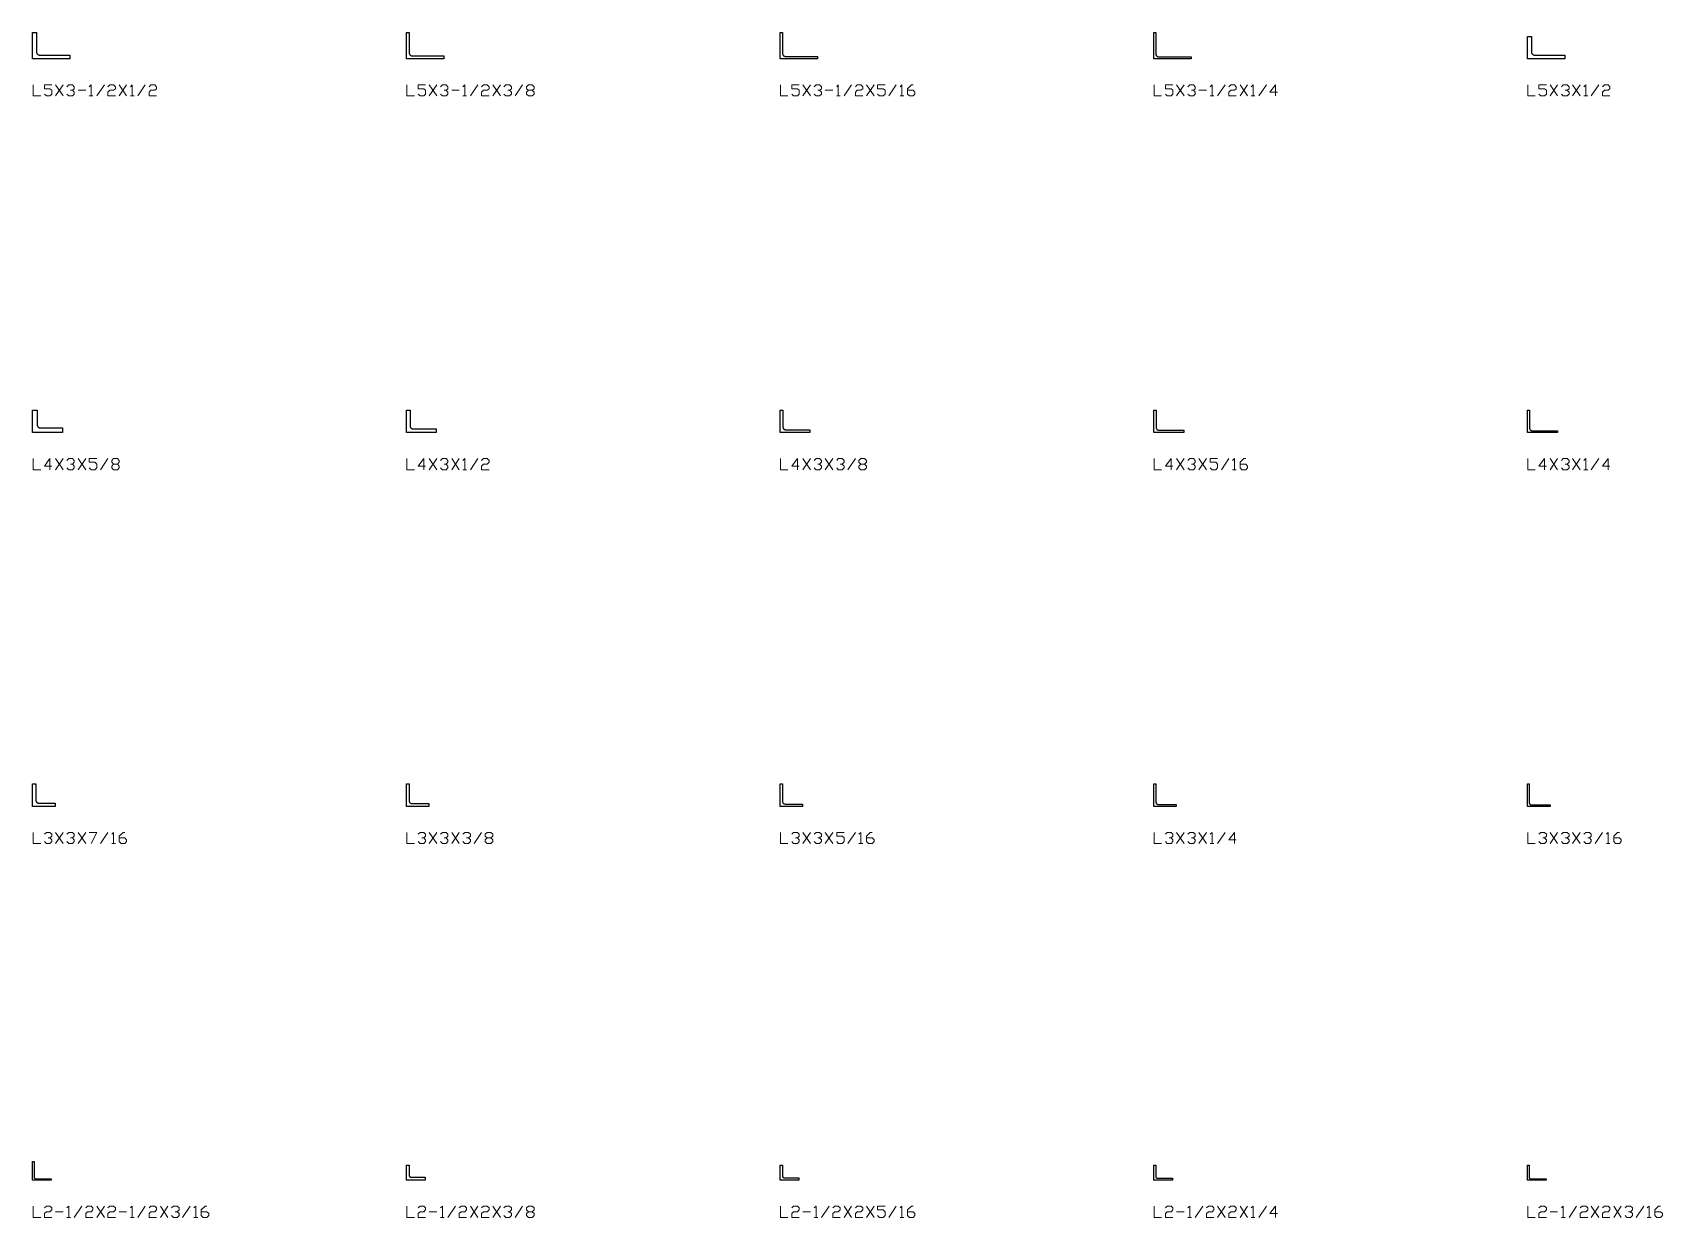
# Model space of a CAD drawing. Header units: inches. Extents: x 0 to 966, y -305 to 12.
# Drawn here: x 250 to 468, y -305 to -146.5 of the extents above; entities that cross this region are included whole.
import ezdxf

# ---------------------------------------------------------------- set-up
doc = ezdxf.new("R2010")
doc.units = ezdxf.units.IN
doc.header["$MEASUREMENT"] = 0
doc.layers.add('AISC_STEEL', color=7, linetype='Continuous')

msp = doc.modelspace()

# ---------------------------------------------------------------- linework, layer by layer
at = {"color": 3, "lineweight": 0}
for p, q in [((253.08, -153.49), (254.1, -154.98)), ((253.08, -154.98), (254.1, -153.49)), ((256.09, -154.22), (257.1, -154.22)), ((258.59, -154.98), (259.6, -153.49)), ((261.59, -153.49), (262.57, -154.98)), ((261.59, -154.98), (262.57, -153.49)), ((264.09, -154.98), (265.07, -153.49)), ((303.06, -153.49), (304.08, -154.98)), ((303.06, -154.98), (304.08, -153.49)), ((306.07, -154.22), (307.08, -154.22)), ((308.57, -154.98), (309.58, -153.49)), ((311.57, -153.49), (312.59, -154.98)), ((311.57, -154.98), (312.59, -153.49)), ((314.58, -154.98), (315.56, -153.49)), ((353.05, -153.49), (354.06, -154.98)), ((353.05, -154.98), (354.06, -153.49)), ((356.05, -154.22), (357.06, -154.22)), ((358.55, -154.98), (359.56, -153.49)), ((361.56, -153.49), (362.57, -154.98)), ((361.56, -154.98), (362.57, -153.49)), ((364.56, -154.98), (365.54, -153.49)), ((403.03, -153.49), (404.04, -154.98)), ((403.03, -154.98), (404.04, -153.49)), ((406.03, -154.22), (407.04, -154.22)), ((408.53, -154.98), (409.54, -153.49)), ((411.54, -153.49), (412.55, -154.98)), ((411.54, -154.98), (412.55, -153.49)), ((414.04, -154.98), (415.05, -153.49)), ((453.04, -153.49), (454.02, -154.98)), ((453.04, -154.98), (454.02, -153.49)), ((456.01, -153.49), (457.03, -154.98)), ((456.01, -154.98), (457.03, -153.49)), ((458.51, -154.98), (459.52, -153.49)), ((257.58, -154.98), (258.08, -154.98)), ((263.08, -154.98), (263.59, -154.98)), ((307.56, -154.98), (308.06, -154.98)), ((357.57, -154.98), (358.04, -154.98)), ((366.05, -154.98), (366.55, -154.98)), ((407.55, -154.98), (408.03, -154.98)), ((413.02, -154.98), (413.53, -154.98)), ((457.53, -154.98), (458.04, -154.98)), ((253.08, -203.47), (254.1, -204.99)), ((253.08, -204.99), (254.1, -203.47)), ((256.09, -203.47), (257.1, -204.99)), ((256.09, -204.99), (257.1, -203.47)), ((259.09, -204.99), (260.07, -203.47)), ((303.06, -203.47), (304.08, -204.99)), ((303.06, -204.99), (304.08, -203.47)), ((306.07, -203.47), (307.08, -204.99)), ((306.07, -204.99), (307.08, -203.47)), ((308.57, -204.99), (309.58, -203.47)), ((353.05, -203.47), (354.06, -204.99)), ((353.05, -204.99), (354.06, -203.47)), ((356.05, -203.47), (357.06, -204.99)), ((356.05, -204.99), (357.06, -203.47)), ((359.06, -204.99), (360.07, -203.47)), ((403.03, -203.47), (404.04, -204.99)), ((403.03, -204.99), (404.04, -203.47)), ((406.03, -203.47), (407.04, -204.99)), ((406.03, -204.99), (407.04, -203.47)), ((409.04, -204.99), (410.05, -203.47)), ((453.04, -203.47), (454.02, -204.99)), ((453.04, -204.99), (454.02, -203.47)), ((456.01, -203.47), (457.03, -204.99)), ((456.01, -204.99), (457.03, -203.47)), ((458.51, -204.99), (459.52, -203.47)), ((307.56, -204.99), (308.06, -204.99)), ((410.52, -204.99), (411.03, -204.99)), ((457.53, -204.99), (458.04, -204.99)), ((253.08, -253.49), (254.1, -254.97)), ((253.08, -254.97), (254.1, -253.49)), ((256.09, -253.49), (257.1, -254.97)), ((256.09, -254.97), (257.1, -253.49)), ((259.09, -254.97), (260.07, -253.49)), ((260.58, -254.97), (261.09, -254.97)), ((303.06, -253.49), (304.08, -254.97)), ((303.06, -254.97), (304.08, -253.49)), ((306.07, -253.49), (307.08, -254.97)), ((306.07, -254.97), (307.08, -253.49)), ((309.07, -254.97), (310.06, -253.49)), ((353.05, -253.49), (354.06, -254.97)), ((353.05, -254.97), (354.06, -253.49)), ((356.05, -253.49), (357.06, -254.97)), ((356.05, -254.97), (357.06, -253.49)), ((359.06, -254.97), (360.07, -253.49)), ((360.54, -254.97), (361.05, -254.97)), ((403.03, -253.49), (404.04, -254.97)), ((403.03, -254.97), (404.04, -253.49)), ((406.03, -253.49), (407.04, -254.97)), ((406.03, -254.97), (407.04, -253.49)), ((407.55, -254.97), (408.03, -254.97)), ((408.53, -254.97), (409.54, -253.49)), ((453.04, -253.49), (454.02, -254.97)), ((453.04, -254.97), (454.02, -253.49)), ((456.01, -253.49), (457.03, -254.97)), ((456.01, -254.97), (457.03, -253.49)), ((459.02, -254.97), (460.03, -253.49)), ((460.54, -254.97), (461.01, -254.97)), ((253.08, -304.23), (254.1, -304.23)), ((254.6, -304.98), (255.08, -304.98)), ((255.58, -304.98), (256.59, -303.47)), ((258.59, -303.47), (259.6, -304.98)), ((258.59, -304.98), (259.6, -303.47)), ((261.59, -304.23), (262.57, -304.23)), ((263.08, -304.98), (263.59, -304.98)), ((264.09, -304.98), (265.07, -303.47)), ((267.1, -303.47), (268.08, -304.98)), ((267.1, -304.98), (268.08, -303.47)), ((270.07, -304.98), (271.08, -303.47)), ((271.59, -304.98), (272.1, -304.98)), ((303.06, -304.23), (304.08, -304.23)), ((304.58, -304.98), (305.06, -304.98)), ((305.56, -304.98), (306.58, -303.47)), ((308.57, -303.47), (309.58, -304.98)), ((308.57, -304.98), (309.58, -303.47)), ((311.57, -303.47), (312.59, -304.98)), ((311.57, -304.98), (312.59, -303.47)), ((314.58, -304.98), (315.56, -303.47)), ((353.05, -304.23), (354.06, -304.23)), ((354.56, -304.98), (355.07, -304.98)), ((355.54, -304.98), (356.56, -303.47)), ((358.55, -303.47), (359.56, -304.98)), ((358.55, -304.98), (359.56, -303.47)), ((361.56, -303.47), (362.57, -304.98)), ((361.56, -304.98), (362.57, -303.47)), ((364.56, -304.98), (365.54, -303.47)), ((366.05, -304.98), (366.55, -304.98)), ((403.03, -304.23), (404.04, -304.23)), ((404.55, -304.98), (405.05, -304.98)), ((405.53, -304.98), (406.54, -303.47)), ((408.53, -303.47), (409.54, -304.98)), ((408.53, -304.98), (409.54, -303.47)), ((411.54, -303.47), (412.55, -304.98)), ((411.54, -304.98), (412.55, -303.47)), ((413.02, -304.98), (413.53, -304.98)), ((414.04, -304.98), (415.05, -303.47)), ((453.04, -304.23), (454.02, -304.23)), ((454.53, -304.98), (455.03, -304.98)), ((455.54, -304.98), (456.52, -303.47)), ((458.51, -303.47), (459.52, -304.98)), ((458.51, -304.98), (459.52, -303.47)), ((461.52, -303.47), (462.53, -304.98)), ((461.52, -304.98), (462.53, -303.47)), ((464.52, -304.98), (465.54, -303.47)), ((466.01, -304.98), (466.52, -304.98))]:
    msp.add_line(p, q, dxfattribs=at)
for points in [[(250.08, -153.49), (250.08, -154.98), (251.09, -154.98)], [(251.6, -154.72), (251.85, -154.98), (252.32, -154.98), (252.58, -154.72), (252.58, -154.22), (252.32, -154), (251.6, -154), (251.6, -153.49), (252.58, -153.49)], [(254.6, -153.74), (254.85, -153.49), (255.33, -153.49), (255.58, -153.74), (255.58, -154), (255.33, -154.22), (255.08, -154.22)], [(255.33, -154.22), (255.58, -154.47), (255.58, -154.72), (255.33, -154.98), (254.85, -154.98), (254.6, -154.72)], [(257.58, -153.74), (257.83, -153.49), (257.83, -154.98)], [(260.07, -153.74), (260.33, -153.49), (260.83, -153.49), (261.09, -153.74), (261.09, -154), (260.83, -154.22), (260.33, -154.22), (260.07, -154.47), (260.07, -154.98), (261.09, -154.98)], [(263.08, -153.74), (263.33, -153.49), (263.33, -154.98)], [(265.58, -153.74), (265.83, -153.49), (266.34, -153.49), (266.59, -153.74), (266.59, -154), (266.34, -154.22), (265.83, -154.22), (265.58, -154.47), (265.58, -154.98), (266.59, -154.98)], [(300.06, -153.49), (300.06, -154.98), (301.07, -154.98)], [(301.58, -154.72), (301.83, -154.98), (302.34, -154.98), (302.56, -154.72), (302.56, -154.22), (302.34, -154), (301.58, -154), (301.58, -153.49), (302.56, -153.49)], [(304.58, -153.74), (304.84, -153.49), (305.31, -153.49), (305.56, -153.74), (305.56, -154), (305.31, -154.22), (305.06, -154.22)], [(305.31, -154.22), (305.56, -154.47), (305.56, -154.72), (305.31, -154.98), (304.84, -154.98), (304.58, -154.72)], [(307.56, -153.74), (307.81, -153.49), (307.81, -154.98)], [(310.06, -153.74), (310.31, -153.49), (310.81, -153.49), (311.07, -153.74), (311.07, -154), (310.81, -154.22), (310.31, -154.22), (310.06, -154.47), (310.06, -154.98), (311.07, -154.98)], [(313.06, -153.74), (313.31, -153.49), (313.82, -153.49), (314.07, -153.74), (314.07, -154), (313.82, -154.22), (313.57, -154.22)], [(313.82, -154.22), (314.07, -154.47), (314.07, -154.72), (313.82, -154.98), (313.31, -154.98), (313.06, -154.72)], [(316.83, -154.22), (317.08, -154.47), (317.08, -154.72), (316.83, -154.98), (316.32, -154.98), (316.07, -154.72), (316.07, -154.47), (316.32, -154.22), (316.83, -154.22), (317.08, -154), (317.08, -153.74), (316.83, -153.49), (316.32, -153.49), (316.07, -153.74), (316.07, -154), (316.32, -154.22)], [(350.07, -153.49), (350.07, -154.98), (351.05, -154.98)], [(351.56, -154.72), (351.81, -154.98), (352.32, -154.98), (352.57, -154.72), (352.57, -154.22), (352.32, -154), (351.56, -154), (351.56, -153.49), (352.57, -153.49)], [(354.56, -153.74), (354.82, -153.49), (355.29, -153.49), (355.54, -153.74), (355.54, -154), (355.29, -154.22), (355.07, -154.22)], [(355.29, -154.22), (355.54, -154.47), (355.54, -154.72), (355.29, -154.98), (354.82, -154.98), (354.56, -154.72)], [(357.57, -153.74), (357.79, -153.49), (357.79, -154.98)], [(360.07, -153.74), (360.29, -153.49), (360.8, -153.49), (361.05, -153.74), (361.05, -154), (360.8, -154.22), (360.29, -154.22), (360.07, -154.47), (360.07, -154.98), (361.05, -154.98)], [(363.04, -154.72), (363.3, -154.98), (363.8, -154.98), (364.05, -154.72), (364.05, -154.22), (363.8, -154), (363.04, -154), (363.04, -153.49), (364.05, -153.49)], [(366.05, -153.74), (366.3, -153.49), (366.3, -154.98)], [(367.06, -154.22), (367.79, -154.22), (368.04, -154.47), (368.04, -154.72), (367.79, -154.98), (367.31, -154.98), (367.06, -154.72), (367.06, -154), (367.57, -153.49), (367.79, -153.49)], [(400.05, -153.49), (400.05, -154.98), (401.03, -154.98)], [(401.54, -154.72), (401.79, -154.98), (402.3, -154.98), (402.55, -154.72), (402.55, -154.22), (402.3, -154), (401.54, -154), (401.54, -153.49), (402.55, -153.49)], [(404.55, -153.74), (404.8, -153.49), (405.3, -153.49), (405.53, -153.74), (405.53, -154), (405.3, -154.22), (405.05, -154.22)], [(405.3, -154.22), (405.53, -154.47), (405.53, -154.72), (405.3, -154.98), (404.8, -154.98), (404.55, -154.72)], [(407.55, -153.74), (407.8, -153.49), (407.8, -154.98)], [(410.05, -153.74), (410.3, -153.49), (410.78, -153.49), (411.03, -153.74), (411.03, -154), (410.78, -154.22), (410.3, -154.22), (410.05, -154.47), (410.05, -154.98), (411.03, -154.98)], [(413.02, -153.74), (413.28, -153.49), (413.28, -154.98)], [(416.53, -154.47), (415.52, -154.47), (416.28, -153.49), (416.28, -154.98)], [(450.03, -153.49), (450.03, -154.98), (451.02, -154.98)], [(451.52, -154.72), (451.77, -154.98), (452.28, -154.98), (452.53, -154.72), (452.53, -154.22), (452.28, -154), (451.52, -154), (451.52, -153.49), (452.53, -153.49)], [(454.53, -153.74), (454.78, -153.49), (455.29, -153.49), (455.54, -153.74), (455.54, -154), (455.29, -154.22), (455.03, -154.22)], [(455.29, -154.22), (455.54, -154.47), (455.54, -154.72), (455.29, -154.98), (454.78, -154.98), (454.53, -154.72)], [(457.53, -153.74), (457.78, -153.49), (457.78, -154.98)], [(460.03, -153.74), (460.28, -153.49), (460.76, -153.49), (461.01, -153.74), (461.01, -154), (460.76, -154.22), (460.28, -154.22), (460.03, -154.47), (460.03, -154.98), (461.01, -154.98)], [(250.08, -203.47), (250.08, -204.99), (251.09, -204.99)], [(252.58, -204.48), (251.6, -204.48), (252.32, -203.47), (252.32, -204.99)], [(254.6, -203.73), (254.85, -203.47), (255.33, -203.47), (255.58, -203.73), (255.58, -203.98), (255.33, -204.23), (255.08, -204.23)], [(255.33, -204.23), (255.58, -204.48), (255.58, -204.74), (255.33, -204.99), (254.85, -204.99), (254.6, -204.74)], [(257.58, -204.74), (257.83, -204.99), (258.33, -204.99), (258.59, -204.74), (258.59, -204.23), (258.33, -203.98), (257.58, -203.98), (257.58, -203.47), (258.59, -203.47)], [(261.34, -204.23), (261.59, -204.48), (261.59, -204.74), (261.34, -204.99), (260.83, -204.99), (260.58, -204.74), (260.58, -204.48), (260.83, -204.23), (261.34, -204.23), (261.59, -203.98), (261.59, -203.73), (261.34, -203.47), (260.83, -203.47), (260.58, -203.73), (260.58, -203.98), (260.83, -204.23)], [(300.06, -203.47), (300.06, -204.99), (301.07, -204.99)], [(302.56, -204.48), (301.58, -204.48), (302.34, -203.47), (302.34, -204.99)], [(304.58, -203.73), (304.84, -203.47), (305.31, -203.47), (305.56, -203.73), (305.56, -203.98), (305.31, -204.23), (305.06, -204.23)], [(305.31, -204.23), (305.56, -204.48), (305.56, -204.74), (305.31, -204.99), (304.84, -204.99), (304.58, -204.74)], [(307.56, -203.73), (307.81, -203.47), (307.81, -204.99)], [(310.06, -203.73), (310.31, -203.47), (310.81, -203.47), (311.07, -203.73), (311.07, -203.98), (310.81, -204.23), (310.31, -204.23), (310.06, -204.48), (310.06, -204.99), (311.07, -204.99)], [(350.07, -203.47), (350.07, -204.99), (351.05, -204.99)], [(352.57, -204.48), (351.56, -204.48), (352.32, -203.47), (352.32, -204.99)], [(354.56, -203.73), (354.82, -203.47), (355.29, -203.47), (355.54, -203.73), (355.54, -203.98), (355.29, -204.23), (355.07, -204.23)], [(355.29, -204.23), (355.54, -204.48), (355.54, -204.74), (355.29, -204.99), (354.82, -204.99), (354.56, -204.74)], [(357.57, -203.73), (357.79, -203.47), (358.3, -203.47), (358.55, -203.73), (358.55, -203.98), (358.3, -204.23), (358.04, -204.23)], [(358.3, -204.23), (358.55, -204.48), (358.55, -204.74), (358.3, -204.99), (357.79, -204.99), (357.57, -204.74)], [(361.3, -204.23), (361.56, -204.48), (361.56, -204.74), (361.3, -204.99), (360.8, -204.99), (360.54, -204.74), (360.54, -204.48), (360.8, -204.23), (361.3, -204.23), (361.56, -203.98), (361.56, -203.73), (361.3, -203.47), (360.8, -203.47), (360.54, -203.73), (360.54, -203.98), (360.8, -204.23)], [(400.05, -203.47), (400.05, -204.99), (401.03, -204.99)], [(402.55, -204.48), (401.54, -204.48), (402.3, -203.47), (402.3, -204.99)], [(404.55, -203.73), (404.8, -203.47), (405.3, -203.47), (405.53, -203.73), (405.53, -203.98), (405.3, -204.23), (405.05, -204.23)], [(405.3, -204.23), (405.53, -204.48), (405.53, -204.74), (405.3, -204.99), (404.8, -204.99), (404.55, -204.74)], [(407.55, -204.74), (407.8, -204.99), (408.28, -204.99), (408.53, -204.74), (408.53, -204.23), (408.28, -203.98), (407.55, -203.98), (407.55, -203.47), (408.53, -203.47)], [(410.52, -203.73), (410.78, -203.47), (410.78, -204.99)], [(411.54, -204.23), (412.3, -204.23), (412.55, -204.48), (412.55, -204.74), (412.3, -204.99), (411.79, -204.99), (411.54, -204.74), (411.54, -203.98), (412.04, -203.47), (412.3, -203.47)], [(450.03, -203.47), (450.03, -204.99), (451.02, -204.99)], [(452.53, -204.48), (451.52, -204.48), (452.28, -203.47), (452.28, -204.99)], [(454.53, -203.73), (454.78, -203.47), (455.29, -203.47), (455.54, -203.73), (455.54, -203.98), (455.29, -204.23), (455.03, -204.23)], [(455.29, -204.23), (455.54, -204.48), (455.54, -204.74), (455.29, -204.99), (454.78, -204.99), (454.53, -204.74)], [(457.53, -203.73), (457.78, -203.47), (457.78, -204.99)], [(461.01, -204.48), (460.03, -204.48), (460.76, -203.47), (460.76, -204.99)], [(250.08, -253.49), (250.08, -254.97), (251.09, -254.97)], [(251.6, -253.74), (251.85, -253.49), (252.32, -253.49), (252.58, -253.74), (252.58, -253.99), (252.32, -254.21), (252.1, -254.21)], [(252.32, -254.21), (252.58, -254.47), (252.58, -254.72), (252.32, -254.97), (251.85, -254.97), (251.6, -254.72)], [(254.6, -253.74), (254.85, -253.49), (255.33, -253.49), (255.58, -253.74), (255.58, -253.99), (255.33, -254.21), (255.08, -254.21)], [(255.33, -254.21), (255.58, -254.47), (255.58, -254.72), (255.33, -254.97), (254.85, -254.97), (254.6, -254.72)], [(257.58, -253.49), (258.59, -253.49), (257.83, -254.97)], [(260.58, -253.74), (260.83, -253.49), (260.83, -254.97)], [(261.59, -254.21), (262.35, -254.21), (262.57, -254.47), (262.57, -254.72), (262.35, -254.97), (261.85, -254.97), (261.59, -254.72), (261.59, -253.99), (262.1, -253.49), (262.35, -253.49)], [(300.06, -253.49), (300.06, -254.97), (301.07, -254.97)], [(301.58, -253.74), (301.83, -253.49), (302.34, -253.49), (302.56, -253.74), (302.56, -253.99), (302.34, -254.21), (302.08, -254.21)], [(302.34, -254.21), (302.56, -254.47), (302.56, -254.72), (302.34, -254.97), (301.83, -254.97), (301.58, -254.72)], [(304.58, -253.74), (304.84, -253.49), (305.31, -253.49), (305.56, -253.74), (305.56, -253.99), (305.31, -254.21), (305.06, -254.21)], [(305.31, -254.21), (305.56, -254.47), (305.56, -254.72), (305.31, -254.97), (304.84, -254.97), (304.58, -254.72)], [(307.56, -253.74), (307.81, -253.49), (308.32, -253.49), (308.57, -253.74), (308.57, -253.99), (308.32, -254.21), (308.06, -254.21)], [(308.32, -254.21), (308.57, -254.47), (308.57, -254.72), (308.32, -254.97), (307.81, -254.97), (307.56, -254.72)], [(311.32, -254.21), (311.57, -254.47), (311.57, -254.72), (311.32, -254.97), (310.81, -254.97), (310.56, -254.72), (310.56, -254.47), (310.81, -254.21), (311.32, -254.21), (311.57, -253.99), (311.57, -253.74), (311.32, -253.49), (310.81, -253.49), (310.56, -253.74), (310.56, -253.99), (310.81, -254.21)], [(350.07, -253.49), (350.07, -254.97), (351.05, -254.97)], [(351.56, -253.74), (351.81, -253.49), (352.32, -253.49), (352.57, -253.74), (352.57, -253.99), (352.32, -254.21), (352.07, -254.21)], [(352.32, -254.21), (352.57, -254.47), (352.57, -254.72), (352.32, -254.97), (351.81, -254.97), (351.56, -254.72)], [(354.56, -253.74), (354.82, -253.49), (355.29, -253.49), (355.54, -253.74), (355.54, -253.99), (355.29, -254.21), (355.07, -254.21)], [(355.29, -254.21), (355.54, -254.47), (355.54, -254.72), (355.29, -254.97), (354.82, -254.97), (354.56, -254.72)], [(357.57, -254.72), (357.79, -254.97), (358.3, -254.97), (358.55, -254.72), (358.55, -254.21), (358.3, -253.99), (357.57, -253.99), (357.57, -253.49), (358.55, -253.49)], [(360.54, -253.74), (360.8, -253.49), (360.8, -254.97)], [(361.56, -254.21), (362.31, -254.21), (362.57, -254.47), (362.57, -254.72), (362.31, -254.97), (361.81, -254.97), (361.56, -254.72), (361.56, -253.99), (362.06, -253.49), (362.31, -253.49)], [(400.05, -253.49), (400.05, -254.97), (401.03, -254.97)], [(401.54, -253.74), (401.79, -253.49), (402.3, -253.49), (402.55, -253.74), (402.55, -253.99), (402.3, -254.21), (402.05, -254.21)], [(402.3, -254.21), (402.55, -254.47), (402.55, -254.72), (402.3, -254.97), (401.79, -254.97), (401.54, -254.72)], [(404.55, -253.74), (404.8, -253.49), (405.3, -253.49), (405.53, -253.74), (405.53, -253.99), (405.3, -254.21), (405.05, -254.21)], [(405.3, -254.21), (405.53, -254.47), (405.53, -254.72), (405.3, -254.97), (404.8, -254.97), (404.55, -254.72)], [(407.55, -253.74), (407.8, -253.49), (407.8, -254.97)], [(411.03, -254.47), (410.05, -254.47), (410.78, -253.49), (410.78, -254.97)], [(450.03, -253.49), (450.03, -254.97), (451.02, -254.97)], [(451.52, -253.74), (451.77, -253.49), (452.28, -253.49), (452.53, -253.74), (452.53, -253.99), (452.28, -254.21), (452.03, -254.21)], [(452.28, -254.21), (452.53, -254.47), (452.53, -254.72), (452.28, -254.97), (451.77, -254.97), (451.52, -254.72)], [(454.53, -253.74), (454.78, -253.49), (455.29, -253.49), (455.54, -253.74), (455.54, -253.99), (455.29, -254.21), (455.03, -254.21)], [(455.29, -254.21), (455.54, -254.47), (455.54, -254.72), (455.29, -254.97), (454.78, -254.97), (454.53, -254.72)], [(457.53, -253.74), (457.78, -253.49), (458.26, -253.49), (458.51, -253.74), (458.51, -253.99), (458.26, -254.21), (458.04, -254.21)], [(458.26, -254.21), (458.51, -254.47), (458.51, -254.72), (458.26, -254.97), (457.78, -254.97), (457.53, -254.72)], [(460.54, -253.74), (460.76, -253.49), (460.76, -254.97)], [(461.52, -254.21), (462.28, -254.21), (462.53, -254.47), (462.53, -254.72), (462.28, -254.97), (461.77, -254.97), (461.52, -254.72), (461.52, -253.99), (462.02, -253.49), (462.28, -253.49)], [(250.08, -303.47), (250.08, -304.98), (251.09, -304.98)], [(251.6, -303.72), (251.85, -303.47), (252.32, -303.47), (252.58, -303.72), (252.58, -303.97), (252.32, -304.23), (251.85, -304.23), (251.6, -304.48), (251.6, -304.98), (252.58, -304.98)], [(254.6, -303.72), (254.85, -303.47), (254.85, -304.98)], [(257.1, -303.72), (257.35, -303.47), (257.83, -303.47), (258.08, -303.72), (258.08, -303.97), (257.83, -304.23), (257.35, -304.23), (257.1, -304.48), (257.1, -304.98), (258.08, -304.98)], [(260.07, -303.72), (260.33, -303.47), (260.83, -303.47), (261.09, -303.72), (261.09, -303.97), (260.83, -304.23), (260.33, -304.23), (260.07, -304.48), (260.07, -304.98), (261.09, -304.98)], [(263.08, -303.72), (263.33, -303.47), (263.33, -304.98)], [(265.58, -303.72), (265.83, -303.47), (266.34, -303.47), (266.59, -303.72), (266.59, -303.97), (266.34, -304.23), (265.83, -304.23), (265.58, -304.48), (265.58, -304.98), (266.59, -304.98)], [(268.58, -303.72), (268.84, -303.47), (269.34, -303.47), (269.6, -303.72), (269.6, -303.97), (269.34, -304.23), (269.09, -304.23)], [(269.34, -304.23), (269.6, -304.48), (269.6, -304.73), (269.34, -304.98), (268.84, -304.98), (268.58, -304.73)], [(271.59, -303.72), (271.84, -303.47), (271.84, -304.98)], [(272.57, -304.23), (273.33, -304.23), (273.58, -304.48), (273.58, -304.73), (273.33, -304.98), (272.82, -304.98), (272.57, -304.73), (272.57, -303.97), (273.08, -303.47), (273.33, -303.47)], [(300.06, -303.47), (300.06, -304.98), (301.07, -304.98)], [(301.58, -303.72), (301.83, -303.47), (302.34, -303.47), (302.56, -303.72), (302.56, -303.97), (302.34, -304.23), (301.83, -304.23), (301.58, -304.48), (301.58, -304.98), (302.56, -304.98)], [(304.58, -303.72), (304.84, -303.47), (304.84, -304.98)], [(307.08, -303.72), (307.34, -303.47), (307.81, -303.47), (308.06, -303.72), (308.06, -303.97), (307.81, -304.23), (307.34, -304.23), (307.08, -304.48), (307.08, -304.98), (308.06, -304.98)], [(310.06, -303.72), (310.31, -303.47), (310.81, -303.47), (311.07, -303.72), (311.07, -303.97), (310.81, -304.23), (310.31, -304.23), (310.06, -304.48), (310.06, -304.98), (311.07, -304.98)], [(313.06, -303.72), (313.31, -303.47), (313.82, -303.47), (314.07, -303.72), (314.07, -303.97), (313.82, -304.23), (313.57, -304.23)], [(313.82, -304.23), (314.07, -304.48), (314.07, -304.73), (313.82, -304.98), (313.31, -304.98), (313.06, -304.73)], [(316.83, -304.23), (317.08, -304.48), (317.08, -304.73), (316.83, -304.98), (316.32, -304.98), (316.07, -304.73), (316.07, -304.48), (316.32, -304.23), (316.83, -304.23), (317.08, -303.97), (317.08, -303.72), (316.83, -303.47), (316.32, -303.47), (316.07, -303.72), (316.07, -303.97), (316.32, -304.23)], [(350.07, -303.47), (350.07, -304.98), (351.05, -304.98)], [(351.56, -303.72), (351.81, -303.47), (352.32, -303.47), (352.57, -303.72), (352.57, -303.97), (352.32, -304.23), (351.81, -304.23), (351.56, -304.48), (351.56, -304.98), (352.57, -304.98)], [(354.56, -303.72), (354.82, -303.47), (354.82, -304.98)], [(357.06, -303.72), (357.32, -303.47), (357.79, -303.47), (358.04, -303.72), (358.04, -303.97), (357.79, -304.23), (357.32, -304.23), (357.06, -304.48), (357.06, -304.98), (358.04, -304.98)], [(360.07, -303.72), (360.29, -303.47), (360.8, -303.47), (361.05, -303.72), (361.05, -303.97), (360.8, -304.23), (360.29, -304.23), (360.07, -304.48), (360.07, -304.98), (361.05, -304.98)], [(363.04, -304.73), (363.3, -304.98), (363.8, -304.98), (364.05, -304.73), (364.05, -304.23), (363.8, -303.97), (363.04, -303.97), (363.04, -303.47), (364.05, -303.47)], [(366.05, -303.72), (366.3, -303.47), (366.3, -304.98)], [(367.06, -304.23), (367.79, -304.23), (368.04, -304.48), (368.04, -304.73), (367.79, -304.98), (367.31, -304.98), (367.06, -304.73), (367.06, -303.97), (367.57, -303.47), (367.79, -303.47)], [(400.05, -303.47), (400.05, -304.98), (401.03, -304.98)], [(401.54, -303.72), (401.79, -303.47), (402.3, -303.47), (402.55, -303.72), (402.55, -303.97), (402.3, -304.23), (401.79, -304.23), (401.54, -304.48), (401.54, -304.98), (402.55, -304.98)], [(404.55, -303.72), (404.8, -303.47), (404.8, -304.98)], [(407.04, -303.72), (407.3, -303.47), (407.8, -303.47), (408.03, -303.72), (408.03, -303.97), (407.8, -304.23), (407.3, -304.23), (407.04, -304.48), (407.04, -304.98), (408.03, -304.98)], [(410.05, -303.72), (410.3, -303.47), (410.78, -303.47), (411.03, -303.72), (411.03, -303.97), (410.78, -304.23), (410.3, -304.23), (410.05, -304.48), (410.05, -304.98), (411.03, -304.98)], [(413.02, -303.72), (413.28, -303.47), (413.28, -304.98)], [(416.53, -304.48), (415.52, -304.48), (416.28, -303.47), (416.28, -304.98)], [(450.03, -303.47), (450.03, -304.98), (451.02, -304.98)], [(451.52, -303.72), (451.77, -303.47), (452.28, -303.47), (452.53, -303.72), (452.53, -303.97), (452.28, -304.23), (451.77, -304.23), (451.52, -304.48), (451.52, -304.98), (452.53, -304.98)], [(454.53, -303.72), (454.78, -303.47), (454.78, -304.98)], [(457.03, -303.72), (457.28, -303.47), (457.78, -303.47), (458.04, -303.72), (458.04, -303.97), (457.78, -304.23), (457.28, -304.23), (457.03, -304.48), (457.03, -304.98), (458.04, -304.98)], [(460.03, -303.72), (460.28, -303.47), (460.76, -303.47), (461.01, -303.72), (461.01, -303.97), (460.76, -304.23), (460.28, -304.23), (460.03, -304.48), (460.03, -304.98), (461.01, -304.98)], [(463.04, -303.72), (463.26, -303.47), (463.76, -303.47), (464.02, -303.72), (464.02, -303.97), (463.76, -304.23), (463.51, -304.23)], [(463.76, -304.23), (464.02, -304.48), (464.02, -304.73), (463.76, -304.98), (463.26, -304.98), (463.04, -304.73)], [(466.01, -303.72), (466.26, -303.47), (466.26, -304.98)], [(467.02, -304.23), (467.78, -304.23), (468.03, -304.48), (468.03, -304.73), (467.78, -304.98), (467.27, -304.98), (467.02, -304.73), (467.02, -303.97), (467.53, -303.47), (467.78, -303.47)]]:
    msp.add_lwpolyline(points, dxfattribs=at)
at = {"layer": 'AISC_STEEL'}
for points in [[(255, -150), (250, -150), (250, -146.5), (250.5, -146.5), (250.5, -149.06), (250.5, -149.09), (250.5, -149.12), (250.51, -149.15), (250.52, -149.18), (250.53, -149.21), (250.54, -149.24), (250.55, -149.26), (250.56, -149.29), (250.58, -149.31), (250.6, -149.34), (250.62, -149.36), (250.64, -149.38), (250.66, -149.4), (250.69, -149.42), (250.71, -149.44), (250.74, -149.45), (250.76, -149.46), (250.79, -149.47), (250.82, -149.48), (250.85, -149.49), (250.88, -149.5), (250.91, -149.5), (250.94, -149.5), (255, -149.5)], [(305, -150), (300, -150), (300, -146.5), (300.38, -146.5), (300.38, -149.19), (300.38, -149.22), (300.38, -149.25), (300.38, -149.28), (300.39, -149.31), (300.4, -149.33), (300.41, -149.36), (300.42, -149.39), (300.44, -149.41), (300.46, -149.44), (300.47, -149.46), (300.49, -149.49), (300.51, -149.51), (300.54, -149.53), (300.56, -149.54), (300.59, -149.56), (300.61, -149.58), (300.64, -149.59), (300.67, -149.6), (300.69, -149.61), (300.72, -149.62), (300.75, -149.62), (300.78, -149.62), (300.81, -149.62), (305, -149.62)], [(355, -150), (350, -150), (350, -146.5), (350.31, -146.5), (350.31, -149.25), (350.31, -149.28), (350.32, -149.31), (350.32, -149.34), (350.33, -149.37), (350.34, -149.4), (350.35, -149.42), (350.36, -149.45), (350.38, -149.48), (350.39, -149.5), (350.41, -149.53), (350.43, -149.55), (350.45, -149.57), (350.47, -149.59), (350.5, -149.61), (350.52, -149.62), (350.55, -149.64), (350.58, -149.65), (350.6, -149.66), (350.63, -149.67), (350.66, -149.68), (350.69, -149.68), (350.72, -149.69), (350.75, -149.69), (355, -149.69)], [(405, -150), (400, -150), (400, -146.5), (400.25, -146.5), (400.25, -149.31), (400.25, -149.34), (400.25, -149.37), (400.26, -149.4), (400.27, -149.43), (400.28, -149.46), (400.29, -149.49), (400.3, -149.51), (400.31, -149.54), (400.33, -149.56), (400.35, -149.59), (400.37, -149.61), (400.39, -149.63), (400.41, -149.65), (400.44, -149.67), (400.46, -149.69), (400.49, -149.7), (400.51, -149.71), (400.54, -149.72), (400.57, -149.73), (400.6, -149.74), (400.63, -149.75), (400.66, -149.75), (400.69, -149.75), (405, -149.75)], [(455, -150), (450, -150), (450, -147), (450.5, -147), (450.5, -149.06), (450.5, -149.09), (450.5, -149.12), (450.51, -149.15), (450.52, -149.18), (450.53, -149.21), (450.54, -149.24), (450.55, -149.26), (450.56, -149.29), (450.58, -149.31), (450.6, -149.34), (450.62, -149.36), (450.64, -149.38), (450.66, -149.4), (450.69, -149.42), (450.71, -149.44), (450.74, -149.45), (450.76, -149.46), (450.79, -149.47), (450.82, -149.48), (450.85, -149.49), (450.88, -149.5), (450.91, -149.5), (450.94, -149.5), (455, -149.5)], [(254, -200), (250, -200), (250, -197), (250.62, -197), (250.62, -199), (250.63, -199.03), (250.63, -199.06), (250.64, -199.09), (250.64, -199.12), (250.65, -199.14), (250.67, -199.17), (250.68, -199.2), (250.7, -199.22), (250.71, -199.24), (250.73, -199.27), (250.76, -199.29), (250.78, -199.3), (250.8, -199.32), (250.83, -199.33), (250.86, -199.35), (250.88, -199.36), (250.91, -199.36), (250.94, -199.37), (250.97, -199.37), (251, -199.38), (254, -199.38)], [(304, -200), (300, -200), (300, -197), (300.5, -197), (300.5, -199.12), (300.5, -199.15), (300.5, -199.18), (300.51, -199.21), (300.52, -199.24), (300.53, -199.27), (300.54, -199.3), (300.56, -199.32), (300.57, -199.35), (300.59, -199.37), (300.61, -199.39), (300.63, -199.41), (300.65, -199.43), (300.68, -199.44), (300.7, -199.46), (300.73, -199.47), (300.76, -199.48), (300.79, -199.49), (300.82, -199.5), (300.85, -199.5), (300.88, -199.5), (304, -199.5)], [(354, -200), (350, -200), (350, -197), (350.38, -197), (350.38, -199.25), (350.38, -199.28), (350.38, -199.31), (350.39, -199.34), (350.39, -199.37), (350.4, -199.39), (350.42, -199.42), (350.43, -199.45), (350.45, -199.47), (350.46, -199.49), (350.48, -199.52), (350.51, -199.54), (350.53, -199.55), (350.55, -199.57), (350.58, -199.58), (350.61, -199.6), (350.63, -199.61), (350.66, -199.61), (350.69, -199.62), (350.72, -199.62), (350.75, -199.62), (354, -199.62)], [(404, -200), (400, -200), (400, -197), (400.31, -197), (400.31, -199.31), (400.31, -199.34), (400.32, -199.37), (400.32, -199.4), (400.33, -199.43), (400.34, -199.46), (400.35, -199.48), (400.37, -199.51), (400.38, -199.53), (400.4, -199.56), (400.42, -199.58), (400.44, -199.6), (400.47, -199.62), (400.49, -199.63), (400.52, -199.65), (400.54, -199.66), (400.57, -199.67), (400.6, -199.68), (400.63, -199.68), (400.66, -199.69), (400.69, -199.69), (404, -199.69)], [(454, -200), (450, -200), (450, -197), (450.25, -197), (450.25, -199.38), (450.25, -199.4), (450.25, -199.43), (450.26, -199.46), (450.27, -199.49), (450.28, -199.52), (450.29, -199.55), (450.31, -199.57), (450.32, -199.6), (450.34, -199.62), (450.36, -199.64), (450.38, -199.66), (450.4, -199.68), (450.43, -199.69), (450.45, -199.71), (450.48, -199.72), (450.51, -199.73), (450.54, -199.74), (450.57, -199.75), (450.6, -199.75), (450.62, -199.75), (454, -199.75)], [(253, -250), (250, -250), (250, -247), (250.44, -247), (250.44, -249.19), (250.44, -249.22), (250.44, -249.25), (250.45, -249.27), (250.46, -249.3), (250.47, -249.33), (250.48, -249.36), (250.49, -249.38), (250.51, -249.41), (250.53, -249.43), (250.55, -249.45), (250.57, -249.47), (250.59, -249.49), (250.62, -249.51), (250.64, -249.52), (250.67, -249.53), (250.7, -249.54), (250.73, -249.55), (250.75, -249.56), (250.78, -249.56), (250.81, -249.56), (253, -249.56)], [(303, -250), (300, -250), (300, -247), (300.38, -247), (300.38, -249.25), (300.38, -249.28), (300.38, -249.31), (300.39, -249.34), (300.39, -249.37), (300.4, -249.39), (300.42, -249.42), (300.43, -249.45), (300.45, -249.47), (300.46, -249.49), (300.48, -249.52), (300.51, -249.54), (300.53, -249.55), (300.55, -249.57), (300.58, -249.58), (300.61, -249.6), (300.63, -249.61), (300.66, -249.61), (300.69, -249.62), (300.72, -249.62), (300.75, -249.62), (303, -249.62)], [(353, -250), (350, -250), (350, -247), (350.31, -247), (350.31, -249.31), (350.31, -249.34), (350.32, -249.37), (350.32, -249.4), (350.33, -249.43), (350.34, -249.46), (350.35, -249.48), (350.37, -249.51), (350.38, -249.53), (350.4, -249.56), (350.42, -249.58), (350.44, -249.6), (350.47, -249.62), (350.49, -249.63), (350.52, -249.65), (350.54, -249.66), (350.57, -249.67), (350.6, -249.68), (350.63, -249.68), (350.66, -249.69), (350.69, -249.69), (353, -249.69)], [(403, -250), (400, -250), (400, -247), (400.25, -247), (400.25, -249.38), (400.25, -249.4), (400.25, -249.43), (400.26, -249.46), (400.27, -249.49), (400.28, -249.52), (400.29, -249.55), (400.31, -249.57), (400.32, -249.6), (400.34, -249.62), (400.36, -249.64), (400.38, -249.66), (400.4, -249.68), (400.43, -249.69), (400.45, -249.71), (400.48, -249.72), (400.51, -249.73), (400.54, -249.74), (400.57, -249.75), (400.6, -249.75), (400.62, -249.75), (403, -249.75)], [(453, -250), (450, -250), (450, -247), (450.19, -247), (450.19, -249.44), (450.19, -249.47), (450.19, -249.5), (450.2, -249.52), (450.21, -249.55), (450.22, -249.58), (450.23, -249.61), (450.24, -249.63), (450.26, -249.66), (450.28, -249.68), (450.3, -249.7), (450.32, -249.72), (450.34, -249.74), (450.37, -249.76), (450.39, -249.77), (450.42, -249.78), (450.45, -249.79), (450.48, -249.8), (450.5, -249.81), (450.53, -249.81), (450.56, -249.81), (453, -249.81)], [(252.5, -300), (250, -300), (250, -297.5), (250.19, -297.5), (250.19, -299.56), (250.19, -299.59), (250.19, -299.62), (250.2, -299.64), (250.21, -299.67), (250.23, -299.7), (250.24, -299.72), (250.26, -299.74), (250.28, -299.76), (250.3, -299.77), (250.33, -299.79), (250.36, -299.8), (250.38, -299.81), (250.41, -299.81), (250.44, -299.81), (252.5, -299.81)], [(302.5, -300), (300, -300), (300, -298), (300.38, -298), (300.38, -299.38), (300.38, -299.4), (300.38, -299.43), (300.39, -299.46), (300.4, -299.48), (300.41, -299.51), (300.43, -299.53), (300.45, -299.55), (300.47, -299.57), (300.49, -299.59), (300.52, -299.6), (300.54, -299.61), (300.57, -299.62), (300.6, -299.62), (300.62, -299.62), (302.5, -299.62)], [(352.5, -300), (350, -300), (350, -298), (350.31, -298), (350.31, -299.44), (350.31, -299.46), (350.32, -299.49), (350.33, -299.52), (350.34, -299.55), (350.35, -299.57), (350.37, -299.59), (350.39, -299.61), (350.41, -299.63), (350.43, -299.65), (350.45, -299.66), (350.48, -299.67), (350.51, -299.68), (350.54, -299.69), (350.56, -299.69), (352.5, -299.69)], [(402.5, -300), (400, -300), (400, -298), (400.25, -298), (400.25, -299.5), (400.25, -299.53), (400.26, -299.56), (400.26, -299.58), (400.27, -299.61), (400.29, -299.63), (400.3, -299.66), (400.32, -299.68), (400.34, -299.7), (400.37, -299.71), (400.39, -299.73), (400.42, -299.74), (400.44, -299.74), (400.47, -299.75), (400.5, -299.75), (402.5, -299.75)], [(452.5, -300), (450, -300), (450, -298), (450.19, -298), (450.19, -299.56), (450.19, -299.59), (450.19, -299.62), (450.2, -299.64), (450.21, -299.67), (450.23, -299.7), (450.24, -299.72), (450.26, -299.74), (450.28, -299.76), (450.3, -299.77), (450.33, -299.79), (450.36, -299.8), (450.38, -299.81), (450.41, -299.81), (450.44, -299.81), (452.5, -299.81)]]:
    msp.add_lwpolyline(points, close=True, dxfattribs=at)

doc.saveas('drawing.dxf')
